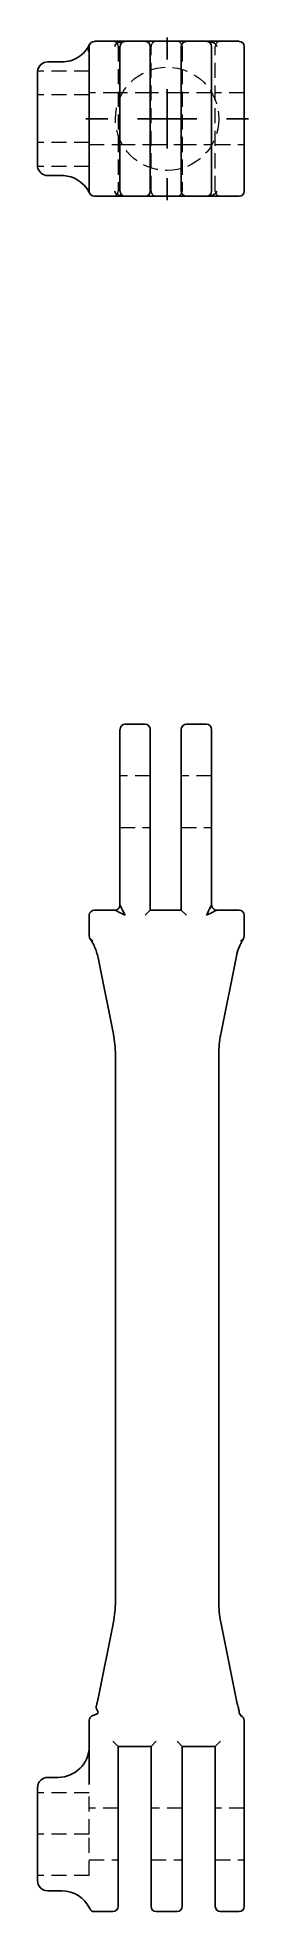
# Model space of a CAD drawing. Header units: millimetres. Extents: x 74 to 230, y 7 to 165.
# Drawn here: x 74.3 to 92.1, y 7 to 164.9 of the extents above.
import ezdxf

# ---------------------------------------------------------------- set-up
doc = ezdxf.new("R2010")
doc.units = ezdxf.units.MM
doc.linetypes.add('HIDDEN', pattern=[1.905, 1.27, -0.635])
doc.layers.add('10', color=7, linetype='Continuous')

# ---------------------------------------------------------------- blocks, each defined once
blk = doc.blocks.new('SW_CENTERMARKSYMBOL_0')
at = {"layer": '10', "color": 0}
for p, q in [((0, 5), (0, 6.85)), ((0, 0), (0, 2.5)), ((-5, 0), (-6.85, 0)), ((0, 0), (-2.5, 0)), ((0, 0), (0, -2.5)), ((0, 0), (2.5, 0)), ((5, 0), (6.85, 0)), ((0, -5), (0, -6.85))]:
    blk.add_line(p, q, dxfattribs=at)

msp = doc.modelspace()

# ---------------------------------------------------------------- linework, layer by layer
at = {"color": 7, "linetype": 'HIDDEN', "lineweight": 18}
for p, q in [((78.68, 164.24), (78.68, 164.25)), ((81.09, 164.09), (81.09, 151.92)), ((83.87, 151.92), (83.87, 164.09)), ((86.48, 164.09), (86.48, 151.92)), ((89.26, 151.92), (89.26, 164.09)), ((78.65, 162.02), (74.31, 162.02)), ((78.65, 160.01), (74.31, 160.01)), ((81.09, 160.18), (78.65, 160.18)), ((83.79, 160.18), (81.24, 160.18)), ((86.4, 160.18), (83.87, 160.18)), ((88.95, 160.18), (86.4, 160.18)), ((91.7, 160.18), (89.26, 160.18)), ((78.65, 156), (74.31, 156)), ((78.65, 155.83), (81.09, 155.83)), ((81.24, 155.83), (83.79, 155.83)), ((83.87, 155.83), (86.4, 155.83)), ((86.4, 155.83), (88.95, 155.83)), ((89.26, 155.83), (91.7, 155.83)), ((78.65, 153.99), (74.31, 153.99)), ((83.79, 102.65), (81.24, 102.65)), ((88.95, 102.65), (86.4, 102.65)), ((81.24, 98.3), (83.79, 98.3)), ((86.4, 98.3), (88.95, 98.3)), ((78.96, 23.5), (78.92, 23.48)), ((78.65, 17), (74.31, 17)), ((78.65, 13.52), (78.65, 17)), ((81.09, 15.7), (78.65, 15.7)), ((86.48, 15.7), (83.87, 15.7)), ((91.7, 15.7), (89.26, 15.7)), ((78.65, 13.52), (74.31, 13.52)), ((78.65, 10.04), (78.65, 13.52)), ((78.65, 11.35), (81.09, 11.35)), ((83.87, 11.35), (86.48, 11.35)), ((89.26, 11.35), (91.7, 11.35)), ((78.65, 10.04), (74.31, 10.04))]:
    msp.add_line(p, q, dxfattribs=at)
at = {"color": 7, "linetype": 'Continuous', "lineweight": 25}
for p, q in [((81.68, 164.53), (79.09, 164.53)), ((83.36, 164.53), (81.68, 164.53)), ((86.83, 164.53), (83.36, 164.53)), ((88.51, 164.53), (86.83, 164.53)), ((91.26, 164.53), (88.51, 164.53)), ((76.34, 162.79), (75.17, 162.79)), ((78.65, 164.09), (78.6, 163.67)), ((78.65, 164.09), (78.65, 151.92)), ((81.24, 164.09), (81.24, 151.92)), ((83.79, 151.92), (83.79, 164.09)), ((86.4, 164.09), (86.4, 151.92)), ((88.95, 151.92), (88.95, 164.09)), ((91.7, 151.92), (91.7, 164.09)), ((74.3, 161.91), (74.3, 160.12)), ((74.3, 159.8), (74.3, 156.21)), ((74.3, 155.89), (74.3, 154.1)), ((75.17, 153.22), (76.36, 153.22)), ((79.09, 151.48), (81.68, 151.48)), ((81.68, 151.48), (83.36, 151.48)), ((83.36, 151.48), (86.83, 151.48)), ((86.83, 151.48), (88.51, 151.48)), ((88.51, 151.48), (91.26, 151.48)), ((81.24, 106.57), (81.24, 100.48)), ((83.36, 107), (81.68, 107)), ((83.79, 100.48), (83.79, 106.57)), ((86.4, 106.57), (86.4, 100.48)), ((88.51, 107), (86.83, 107)), ((88.95, 100.48), (88.95, 106.57)), ((81.24, 100.48), (81.24, 91.78)), ((83.79, 91.35), (83.79, 100.48)), ((86.4, 100.48), (86.4, 91.35)), ((88.95, 91.78), (88.95, 100.48)), ((78.65, 90.91), (78.65, 89.17)), ((80.81, 91.35), (79.09, 91.35)), ((83.79, 91.35), (83.36, 90.91)), ((86.4, 91.35), (83.79, 91.35)), ((86.83, 90.91), (86.4, 91.35)), ((91.26, 91.35), (89.38, 91.35)), ((91.7, 89.17), (91.7, 90.91)), ((79.4, 87.32), (80.69, 80.89)), ((89.72, 80.89), (91.04, 87.48)), ((80.86, 79.18), (80.86, 33.08)), ((89.55, 33.08), (89.55, 79.18)), ((80.69, 31.37), (79.4, 24.93)), ((91.04, 24.77), (89.72, 31.37)), ((78.65, 23.09), (78.65, 17.71)), ((91.7, 13.52), (91.7, 23.09)), ((80.65, 21.35), (81.09, 20.91)), ((81.09, 20.91), (83.87, 20.91)), ((81.09, 13.52), (81.09, 20.91)), ((83.87, 20.91), (84.3, 21.35)), ((83.87, 20.91), (83.87, 13.52)), ((86.04, 21.35), (86.48, 20.91)), ((86.48, 20.91), (89.26, 20.91)), ((86.48, 13.52), (86.48, 20.91)), ((89.26, 20.91), (89.7, 21.35)), ((89.26, 20.91), (89.26, 13.52)), ((74.3, 17.43), (74.3, 17)), ((76.04, 18.3), (75.17, 18.3)), ((74.3, 16.81), (74.3, 13.71)), ((74.3, 13.34), (74.3, 10.23)), ((81.09, 7.43), (81.09, 13.52)), ((83.87, 13.52), (83.87, 7.43)), ((86.48, 7.43), (86.48, 13.52)), ((89.26, 13.52), (89.26, 7.43)), ((91.7, 7.43), (91.7, 13.52)), ((74.3, 10.04), (74.3, 9.61)), ((75.17, 8.74), (76.34, 8.74)), ((79.09, 7), (80.65, 7)), ((84.3, 7), (86.04, 7)), ((89.7, 7), (91.26, 7))]:
    msp.add_line(p, q, dxfattribs=at)
at = {"color": 7, "linetype": 'HIDDEN', "lineweight": 18}
msp.add_circle((85.21, 158), 4.35, dxfattribs=at)
at = {"color": 7, "linetype": 'Continuous', "lineweight": 25}
for centre, radius, start, end in [((79.09, 164.09), 0.435, 90, 180), ((81.68, 164.09), 0.435, 90, 180), ((83.36, 164.09), 0.435, 0, 90), ((86.83, 164.09), 0.435, 90, 180), ((88.51, 164.09), 0.435, 0, 90), ((91.26, 164.09), 0.435, 0, 90), ((75.17, 161.92), 0.87, 90, 173.2106), ((75.17, 154.09), 0.87, 186.7615, 270), ((79.09, 151.92), 0.435, 180, 270), ((81.68, 151.92), 0.435, 180, 270), ((83.36, 151.92), 0.435, 270, 0), ((86.83, 151.92), 0.435, 180, 270), ((88.51, 151.92), 0.435, 270, 0), ((91.26, 151.92), 0.435, 270, 0), ((81.68, 106.57), 0.435, 90, 180), ((83.36, 106.57), 0.435, 0, 90), ((86.83, 106.57), 0.435, 90, 180), ((88.51, 106.57), 0.435, 0, 90), ((79.09, 90.91), 0.435, 90, 180), ((91.26, 90.91), 0.435, 0, 90), ((79.09, 89.17), 0.435, 180, 252.6463), ((91.26, 89.17), 0.435, 288.2409, 0), ((72.16, 79.18), 8.7, 0, 11.3099), ((98.25, 79.18), 8.7, 168.6901, 180), ((72.16, 33.08), 8.7, 348.6901, 0), ((98.25, 33.08), 8.7, 180, 191.3099), ((79.09, 23.09), 0.435, 107.3537, 180), ((91.26, 23.09), 0.435, 0, 71.7591), ((76.04, 20.91), 2.61, 270, 0), ((75.17, 17.43), 0.87, 90, 180), ((75.17, 9.61), 0.87, 180, 270), ((76.34, 6.13), 2.61, 25.3769, 90), ((79.09, 7.43), 0.435, 205.3769, 270), ((80.65, 7.43), 0.435, 270, 0), ((84.3, 7.43), 0.435, 180, 270), ((86.04, 7.43), 0.435, 270, 0), ((89.7, 7.43), 0.435, 180, 270), ((91.26, 7.43), 0.435, 270, 0)]:
    msp.add_arc(centre, radius, start, end, dxfattribs=at)
at = {"color": 7, "linetype": 'HIDDEN', "lineweight": 18}
for centre, start, end in [((80.65, 164.09), 0, 90), ((84.3, 164.09), 90, 180), ((86.04, 164.09), 0, 90), ((89.7, 164.09), 90, 180), ((80.65, 151.92), 270, 0), ((84.3, 151.92), 180, 270), ((86.04, 151.92), 270, 0), ((89.7, 151.92), 180, 270)]:
    msp.add_arc(centre, 0.435, start, end, dxfattribs=at)
at = {"color": 7, "linetype": 'Continuous', "lineweight": 25}
for points, knots in [([(76.34, 162.79), (76.83, 162.79), (77.32, 162.93), (78.15, 163.45), (78.48, 163.83), (78.69, 164.28)], [0, 0, 0, 0, 0.5, 0.5, 1, 1, 1, 1]), ([(81.68, 164.53), (81.48, 164.53), (81.16, 164.47), (80.87, 164.29), (80.81, 164.16), (80.81, 164.09)], [0, 0, 0, 0, 0.673198, 1.121997, 1.570796, 1.570796, 1.570796, 1.570796]), ([(89.38, 164.09), (89.38, 164.11), (89.38, 164.13), (89.36, 164.19), (89.32, 164.27), (89.23, 164.34), (89.08, 164.43), (88.88, 164.5), (88.71, 164.51), (88.64, 164.51)], [0, 0, 0, 0, 0.042583, 0.08702, 0.18643, 0.301199, 0.442024, 0.7722, 1, 1, 1, 1]), ([(76.34, 153.22), (76.76, 153.22), (77.74, 152.98), (78.45, 152.24), (78.69, 151.73)], [0, 0, 0, 0, 0.428571, 1, 1, 1, 1]), ([(80.81, 151.92), (80.81, 151.9), (80.81, 151.87), (80.83, 151.82), (80.87, 151.74), (80.96, 151.67), (81.11, 151.58), (81.31, 151.51), (81.48, 151.5), (81.55, 151.5)], [0, 0, 0, 0, 0.042584, 0.087022, 0.186434, 0.301205, 0.442034, 0.772217, 1, 1, 1, 1]), ([(88.51, 151.48), (88.77, 151.48), (89.22, 151.59), (89.38, 151.82), (89.38, 151.92)], [0, 0, 0, 0, 0.897598, 1.570796, 1.570796, 1.570796, 1.570796]), ([(81.68, 90.91), (81.58, 91.11), (81.42, 91.43), (81.27, 91.72), (81.24, 91.78), (81.24, 91.78)], [-1.570796, -1.570796, -1.570796, -1.570796, -0.897598, -0.448799, 0, 0, 0, 0]), ([(88.95, 91.78), (88.95, 91.78), (88.87, 91.62), (88.64, 91.17), (88.51, 90.91)], [0, 0, 0, 0, 0.673198, 1.570796, 1.570796, 1.570796, 1.570796]), ([(88.95, 91.78), (88.95, 91.67), (88.99, 91.56), (89.16, 91.39), (89.27, 91.35), (89.38, 91.35)], [0, 0, 0, 0, 0.5, 0.5, 1, 1, 1, 1]), ([(80.81, 91.35), (80.81, 91.35), (80.87, 91.32), (81.16, 91.17), (81.48, 91.01), (81.68, 90.91)], [-1.570796, -1.570796, -1.570796, -1.570796, -1.121997, -0.673198, 0, 0, 0, 0]), ([(88.51, 90.91), (88.77, 91.04), (89.22, 91.27), (89.38, 91.35), (89.38, 91.35)], [0, 0, 0, 0, 0.897598, 1.570796, 1.570796, 1.570796, 1.570796]), ([(78.75, 88.9), (78.81, 88.81), (78.92, 88.66), (79.07, 88.36), (79.19, 88.06), (79.3, 87.76), (79.36, 87.5), (79.4, 87.32)], [0, 0, 0, 0, 0.353955, 0.612475, 0.716593, 0.812104, 1, 1, 1, 1]), ([(91.04, 87.47), (91.1, 87.73), (91.23, 88.25), (91.5, 88.71), (91.63, 88.94)], [0, 0, 0, 0, 0.495708, 1, 1, 1, 1]), ([(79.4, 24.94), (79.39, 24.89), (79.37, 24.8), (79.34, 24.68), (79.31, 24.56), (79.27, 24.4), (79.23, 24.26), (79.23, 24.15), (79.28, 24.07), (79.33, 23.97), (79.38, 23.83), (79.38, 23.73), (79.38, 23.68)], [0, 0, 0, 0, 0.0223336, 0.0452655, 0.0705482, 0.0999554, 0.1765039, 0.2820941, 0.4188451, 0.5858039, 0.7809126, 1, 1, 1, 1]), ([(91.49, 23.46), (91.44, 23.5), (91.34, 23.58), (91.28, 23.74), (91.26, 23.87), (91.24, 23.99), (91.21, 24.13), (91.17, 24.29), (91.13, 24.44), (91.09, 24.55), (91.07, 24.67), (91.05, 24.75), (91.04, 24.79)], [0, 0, 0, 0, 0.23298, 0.430498, 0.59343, 0.723727, 0.823525, 0.896681, 0.925847, 0.951847, 0.976136, 1, 1, 1, 1])]:
    msp.add_open_spline(points, degree=3, knots=knots, dxfattribs=at)
at = {"color": 7, "linetype": 'HIDDEN', "lineweight": 18}
for points, knots in [([(78.6, 163.67), (78.6, 163.79), (78.59, 164), (78.64, 164.13), (78.66, 164.18)], [0, 0, 0, 0, 0.534375, 1, 1, 1, 1]), ([(78.8, 88.85), (78.79, 88.86), (78.75, 88.89), (78.73, 88.93), (78.72, 88.93), (78.75, 88.9), (78.76, 88.89)], [0, 0, 0, 0, 0.089413, 0.447798, 0.818214, 1, 1, 1, 1]), ([(91.62, 88.93), (91.62, 88.93), (91.62, 88.94), (91.6, 88.89), (91.56, 88.86), (91.55, 88.85)], [0, 0, 0, 0, 0.218228, 0.806481, 1, 1, 1, 1]), ([(91.54, 23.42), (91.53, 23.43), (91.52, 23.44), (91.5, 23.45), (91.49, 23.45)], [0, 0, 0, 0, 0.491904, 1, 1, 1, 1])]:
    msp.add_open_spline(points, degree=3, knots=knots, dxfattribs=at)
at = {"color": 7, "linetype": 'Continuous', "lineweight": 25}
for points in [[(74.31, 162.02), (74.31, 161.98), (74.3, 161.95), (74.3, 161.91)], [(74.3, 160.12), (74.3, 160.09), (74.31, 160.05), (74.31, 160.01)], [(74.31, 160.01), (74.31, 159.94), (74.3, 159.87), (74.3, 159.8)], [(74.3, 156.21), (74.3, 156.14), (74.31, 156.07), (74.31, 156)], [(74.31, 156), (74.31, 155.96), (74.3, 155.92), (74.3, 155.89)], [(74.3, 154.1), (74.3, 154.06), (74.31, 154.03), (74.31, 153.99)], [(81.24, 91.78), (81.24, 91.67), (81.15, 91.44), (80.92, 91.35), (80.81, 91.35)], [(78.96, 23.5), (79.1, 23.55), (79.24, 23.61), (79.38, 23.68)], [(74.31, 17), (74.31, 16.94), (74.3, 16.87), (74.3, 16.81)], [(74.3, 13.71), (74.3, 13.65), (74.31, 13.59), (74.31, 13.52)], [(74.31, 13.52), (74.31, 13.46), (74.3, 13.39), (74.3, 13.34)], [(74.3, 10.23), (74.3, 10.17), (74.31, 10.11), (74.31, 10.04)]]:
    msp.add_open_spline(points, degree=3, dxfattribs=at)

# ---------------------------------------------------------------- block references
at = {"layer": '10'}
msp.add_blockref('SW_CENTERMARKSYMBOL_0', (85.21, 158), dxfattribs=at)

doc.saveas('drawing.dxf')
